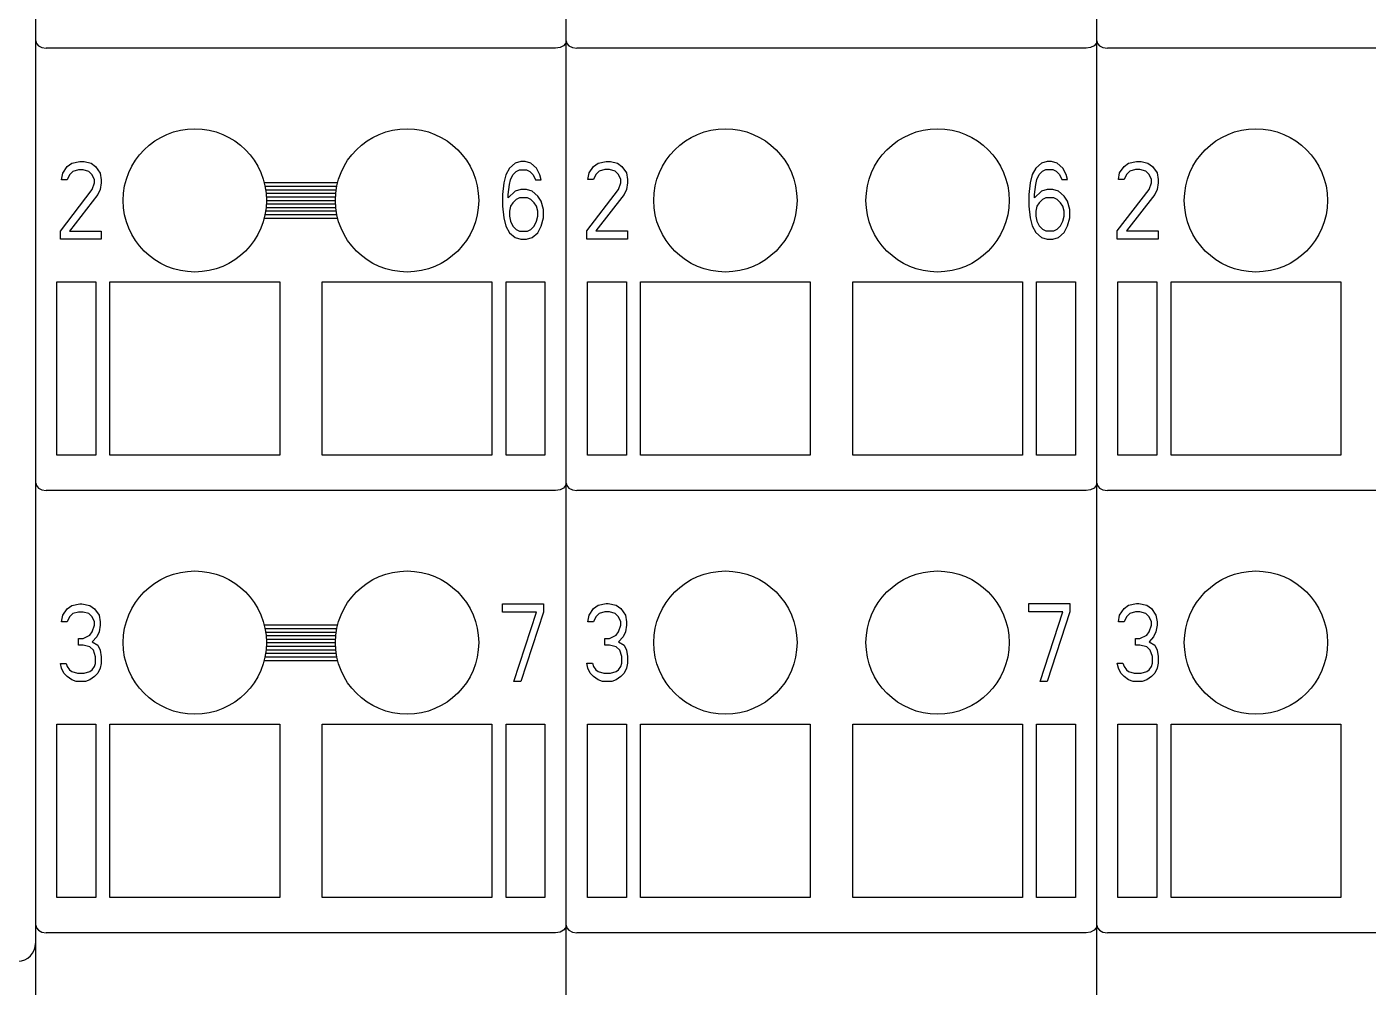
# Model space of a CAD drawing. Extents: x 10 to 622, y -523 to 292.
# Drawn here: x 264.04 to 271.72, y 93.86 to 99.36 of the extents above; entities that cross this region are included whole.
import ezdxf

# ---------------------------------------------------------------- set-up
doc = ezdxf.new("R2010")
doc.units = 0
doc.header["$LTSCALE"] = 5
doc.header["$MEASUREMENT"] = 0
doc.layers.get('0').update_dxf_attribs({"linetype": 'CONTINUOUS'})

msp = doc.modelspace()

# ---------------------------------------------------------------- linework, layer by layer
at = {"color": 7, "linetype": 'Continuous'}
for p, q in [((264.0936, 91.5843), (264.0936, 118.1094)), ((267.1308, 91.5843), (267.1308, 118.1094)), ((267.1308, 91.5843), (267.1308, 118.1094)), ((270.168, 91.5843), (270.168, 118.1094)), ((270.168, 91.5843), (270.168, 118.1094)), ((264.0936, 99.2806), (264.0974, 99.2658)), ((264.0974, 99.2658), (264.1091, 99.2522)), ((264.1091, 99.2522), (264.1286, 99.2421)), ((264.1286, 99.2421), (264.1543, 99.2381)), ((267.07, 99.2381), (264.1543, 99.2381)), ((267.0958, 99.2421), (267.07, 99.2381)), ((267.1153, 99.2522), (267.0958, 99.2421)), ((267.127, 99.2658), (267.1153, 99.2522)), ((267.1308, 99.2806), (267.127, 99.2658)), ((267.1308, 99.2806), (267.1346, 99.2658)), ((267.1346, 99.2658), (267.1463, 99.2522)), ((267.1463, 99.2522), (267.1658, 99.2421)), ((267.1658, 99.2421), (267.1915, 99.2381)), ((270.1073, 99.2381), (267.1915, 99.2381)), ((270.133, 99.2421), (270.1073, 99.2381)), ((270.1525, 99.2522), (270.133, 99.2421)), ((270.1642, 99.2658), (270.1525, 99.2522)), ((270.168, 99.2806), (270.1642, 99.2658)), ((270.168, 99.2806), (270.1718, 99.2658)), ((270.1718, 99.2658), (270.1835, 99.2522)), ((270.1835, 99.2522), (270.203, 99.2421)), ((270.203, 99.2421), (270.2288, 99.2381)), ((273.1445, 99.2381), (270.2288, 99.2381)), ((264.2418, 98.4859), (264.2483, 98.5238)), ((264.2483, 98.5238), (264.2743, 98.5617)), ((264.2743, 98.5617), (264.3003, 98.5807)), ((264.3068, 98.5333), (264.2873, 98.5143)), ((264.3003, 98.5807), (264.3457, 98.5901)), ((264.3392, 98.5428), (264.3068, 98.5333)), ((264.3652, 98.5428), (264.3392, 98.5428)), ((264.3457, 98.5901), (264.3717, 98.5901)), ((264.3977, 98.5333), (264.3652, 98.5428)), ((264.3717, 98.5901), (264.4107, 98.5807)), ((264.4172, 98.5143), (264.3977, 98.5333)), ((264.4107, 98.5807), (264.4367, 98.5617)), ((264.4367, 98.5617), (264.4627, 98.5238)), ((264.4627, 98.5238), (264.4692, 98.4859)), ((266.8053, 98.5522), (266.7858, 98.5143)), ((266.8378, 98.5807), (266.8053, 98.5522)), ((266.8248, 98.5143), (266.8443, 98.5333)), ((266.8703, 98.5901), (266.8378, 98.5807)), ((266.8443, 98.5333), (266.8638, 98.5428)), ((266.8638, 98.5428), (266.9027, 98.5428)), ((266.8962, 98.5901), (266.8703, 98.5901)), ((266.9287, 98.5807), (266.8962, 98.5901)), ((266.9027, 98.5428), (266.9222, 98.5333)), ((266.9222, 98.5333), (266.9417, 98.5143)), ((266.9612, 98.5522), (266.9287, 98.5807)), ((266.9807, 98.5143), (266.9612, 98.5522)), ((267.2549, 98.4863), (267.2614, 98.5242)), ((267.2614, 98.5242), (267.2874, 98.5621)), ((267.2874, 98.5621), (267.3133, 98.5811)), ((267.3198, 98.5337), (267.3003, 98.5148)), ((267.3133, 98.5811), (267.3588, 98.5906)), ((267.3523, 98.5432), (267.3198, 98.5337)), ((267.3783, 98.5432), (267.3523, 98.5432)), ((267.3588, 98.5906), (267.3848, 98.5906)), ((267.4108, 98.5337), (267.3783, 98.5432)), ((267.3848, 98.5906), (267.4238, 98.5811)), ((267.4303, 98.5148), (267.4108, 98.5337)), ((267.4238, 98.5811), (267.4498, 98.5621)), ((267.4498, 98.5621), (267.4757, 98.5242)), ((267.4757, 98.5242), (267.4822, 98.4863)), ((269.8184, 98.5527), (269.7989, 98.5148)), ((269.8509, 98.5811), (269.8184, 98.5527)), ((269.8379, 98.5148), (269.8574, 98.5337)), ((269.8833, 98.5906), (269.8509, 98.5811)), ((269.8574, 98.5337), (269.8768, 98.5432)), ((269.8768, 98.5432), (269.9158, 98.5432)), ((269.9093, 98.5906), (269.8833, 98.5906)), ((269.9418, 98.5811), (269.9093, 98.5906)), ((269.9158, 98.5432), (269.9353, 98.5337)), ((269.9353, 98.5337), (269.9548, 98.5148)), ((269.9743, 98.5527), (269.9418, 98.5811)), ((269.9938, 98.5148), (269.9743, 98.5527)), ((270.2921, 98.4863), (270.2986, 98.5242)), ((270.2986, 98.5242), (270.3246, 98.5621)), ((270.3246, 98.5621), (270.3506, 98.5811)), ((270.3571, 98.5337), (270.3376, 98.5148)), ((270.3506, 98.5811), (270.396, 98.5906)), ((270.3895, 98.5432), (270.3571, 98.5337)), ((270.4155, 98.5432), (270.3895, 98.5432)), ((270.396, 98.5906), (270.422, 98.5906)), ((270.448, 98.5337), (270.4155, 98.5432)), ((270.422, 98.5906), (270.461, 98.5811)), ((270.4675, 98.5148), (270.448, 98.5337)), ((270.461, 98.5811), (270.487, 98.5621)), ((270.487, 98.5621), (270.513, 98.5242)), ((270.513, 98.5242), (270.5195, 98.4863)), ((264.2743, 98.4859), (264.2418, 98.4859)), ((264.2873, 98.5143), (264.2743, 98.4859)), ((264.4302, 98.4859), (264.4172, 98.5143)), ((264.4172, 98.429), (264.4302, 98.4669)), ((264.4302, 98.4669), (264.4302, 98.4859)), ((264.4692, 98.4669), (264.4627, 98.429)), ((264.4692, 98.4859), (264.4692, 98.4669)), ((265.402, 98.4688), (265.8223, 98.4688)), ((265.4067, 98.4485), (265.8177, 98.4485)), ((266.7728, 98.4669), (266.7663, 98.4006)), ((266.7858, 98.5143), (266.7728, 98.4669)), ((266.7988, 98.4006), (266.8053, 98.4575)), ((266.8053, 98.4575), (266.8118, 98.4859)), ((266.8118, 98.4859), (266.8248, 98.5143)), ((266.9417, 98.5143), (266.9547, 98.4859)), ((266.9547, 98.4859), (266.9872, 98.4859)), ((266.9872, 98.4859), (266.9807, 98.5143)), ((267.2874, 98.4863), (267.2549, 98.4863)), ((267.3003, 98.5148), (267.2874, 98.4863)), ((267.4433, 98.4863), (267.4303, 98.5148)), ((267.4303, 98.4295), (267.4433, 98.4674)), ((267.4433, 98.4674), (267.4433, 98.4863)), ((267.4822, 98.4674), (267.4757, 98.4295)), ((267.4822, 98.4863), (267.4822, 98.4674)), ((269.7859, 98.4674), (269.7794, 98.401)), ((269.7989, 98.5148), (269.7859, 98.4674)), ((269.8119, 98.401), (269.8184, 98.4579)), ((269.8184, 98.4579), (269.8249, 98.4863)), ((269.8249, 98.4863), (269.8379, 98.5148)), ((269.9548, 98.5148), (269.9678, 98.4863)), ((269.9678, 98.4863), (270.0003, 98.4863)), ((270.0003, 98.4863), (269.9938, 98.5148)), ((270.3246, 98.4863), (270.2921, 98.4863)), ((270.3376, 98.5148), (270.3246, 98.4863)), ((270.4805, 98.4863), (270.4675, 98.5148)), ((270.4675, 98.4295), (270.4805, 98.4674)), ((270.4805, 98.4674), (270.4805, 98.4863)), ((270.5195, 98.4674), (270.513, 98.4295)), ((270.5195, 98.4863), (270.5195, 98.4674)), ((264.2353, 98.1921), (264.4172, 98.429)), ((264.4497, 98.4006), (264.2873, 98.1921)), ((264.4627, 98.429), (264.4497, 98.4006)), ((265.4102, 98.4283), (265.8141, 98.4283)), ((265.4127, 98.408), (265.8116, 98.408)), ((265.4142, 98.3878), (265.8101, 98.3878)), ((265.4148, 98.3675), (265.8096, 98.3675)), ((266.7663, 98.4006), (266.7663, 98.3342)), ((266.8378, 98.4195), (266.7988, 98.3816)), ((266.7988, 98.3816), (266.7988, 98.4006)), ((266.8443, 98.3722), (266.8248, 98.3532)), ((266.8703, 98.429), (266.8378, 98.4195)), ((266.8638, 98.3816), (266.8443, 98.3722)), ((266.9092, 98.3816), (266.8638, 98.3816)), ((266.9027, 98.429), (266.8703, 98.429)), ((266.9352, 98.4195), (266.9027, 98.429)), ((266.9287, 98.3722), (266.9092, 98.3816)), ((266.9482, 98.3532), (266.9287, 98.3722)), ((266.9677, 98.3911), (266.9352, 98.4195)), ((266.9872, 98.3627), (266.9677, 98.3911)), ((267.1295, 98.3775), (267.1295, 97.8005)), ((267.2484, 98.1925), (267.4303, 98.4295)), ((267.4628, 98.401), (267.3003, 98.1925)), ((267.4757, 98.4295), (267.4628, 98.401)), ((269.7794, 98.401), (269.7794, 98.3347)), ((269.8509, 98.42), (269.8119, 98.3821)), ((269.8119, 98.3821), (269.8119, 98.401)), ((269.8574, 98.3726), (269.8379, 98.3536)), ((269.8833, 98.4295), (269.8509, 98.42)), ((269.8768, 98.3821), (269.8574, 98.3726)), ((269.9223, 98.3821), (269.8768, 98.3821)), ((269.9158, 98.4295), (269.8833, 98.4295)), ((269.9483, 98.42), (269.9158, 98.4295)), ((269.9418, 98.3726), (269.9223, 98.3821)), ((269.9613, 98.3536), (269.9418, 98.3726)), ((269.9808, 98.3915), (269.9483, 98.42)), ((270.0003, 98.3631), (269.9808, 98.3915)), ((270.1667, 98.3775), (270.1667, 97.8005)), ((270.2856, 98.1925), (270.4675, 98.4295)), ((270.5, 98.401), (270.3376, 98.1925)), ((270.513, 98.4295), (270.5, 98.401)), ((265.4102, 98.3068), (265.8141, 98.3068)), ((265.4128, 98.327), (265.8116, 98.327)), ((265.4143, 98.3473), (265.8101, 98.3473)), ((266.7663, 98.3342), (266.7728, 98.2679)), ((266.8118, 98.3342), (266.8053, 98.3058)), ((266.8053, 98.3058), (266.8053, 98.2774)), ((266.8248, 98.3532), (266.8118, 98.3342)), ((266.9612, 98.3342), (266.9482, 98.3532)), ((266.9677, 98.3058), (266.9612, 98.3342)), ((266.9677, 98.2774), (266.9677, 98.3058)), ((267.0002, 98.3153), (266.9872, 98.3627)), ((267.0002, 98.2679), (267.0002, 98.3153)), ((269.7794, 98.3347), (269.7859, 98.2683)), ((269.8249, 98.3347), (269.8184, 98.3062)), ((269.8184, 98.3062), (269.8184, 98.2778)), ((269.8379, 98.3536), (269.8249, 98.3347)), ((269.9743, 98.3347), (269.9613, 98.3536)), ((269.9808, 98.3062), (269.9743, 98.3347)), ((269.9808, 98.2778), (269.9808, 98.3062)), ((270.0133, 98.3157), (270.0003, 98.3631)), ((270.0133, 98.2683), (270.0133, 98.3157)), ((265.4021, 98.2663), (265.8223, 98.2663)), ((265.4067, 98.2865), (265.8177, 98.2865)), ((266.7728, 98.2679), (266.7858, 98.2205)), ((266.7858, 98.2205), (266.8053, 98.1826)), ((266.8053, 98.2774), (266.8118, 98.2489)), ((266.8118, 98.2489), (266.8248, 98.2205)), ((266.8248, 98.2205), (266.8443, 98.2016)), ((266.9287, 98.2016), (266.9482, 98.2205)), ((266.9482, 98.2205), (266.9612, 98.2489)), ((266.9612, 98.2489), (266.9677, 98.2774)), ((266.9677, 98.1826), (266.9872, 98.2205)), ((266.9872, 98.2205), (267.0002, 98.2679)), ((269.7859, 98.2683), (269.7989, 98.2209)), ((269.7989, 98.2209), (269.8184, 98.183)), ((269.8184, 98.2778), (269.8249, 98.2494)), ((269.8249, 98.2494), (269.8379, 98.2209)), ((269.8379, 98.2209), (269.8574, 98.202)), ((269.9418, 98.202), (269.9613, 98.2209)), ((269.9613, 98.2209), (269.9743, 98.2494)), ((269.9743, 98.2494), (269.9808, 98.2778)), ((269.9808, 98.183), (270.0003, 98.2209)), ((270.0003, 98.2209), (270.0133, 98.2683)), ((264.2353, 98.1447), (264.2353, 98.1921)), ((264.4692, 98.1447), (264.2353, 98.1447)), ((264.2873, 98.1921), (264.4692, 98.1921)), ((264.4692, 98.1921), (264.4692, 98.1447)), ((266.8053, 98.1826), (266.8378, 98.1542)), ((266.8378, 98.1542), (266.8703, 98.1447)), ((266.8443, 98.2016), (266.8638, 98.1921)), ((266.8638, 98.1921), (266.9092, 98.1921)), ((266.8703, 98.1447), (266.9027, 98.1447)), ((266.9027, 98.1447), (266.9352, 98.1542)), ((266.9092, 98.1921), (266.9287, 98.2016)), ((266.9352, 98.1542), (266.9677, 98.1826)), ((267.2484, 98.1451), (267.2484, 98.1925)), ((267.4822, 98.1451), (267.2484, 98.1451)), ((267.3003, 98.1925), (267.4822, 98.1925)), ((267.4822, 98.1925), (267.4822, 98.1451)), ((269.8184, 98.183), (269.8509, 98.1546)), ((269.8509, 98.1546), (269.8833, 98.1451)), ((269.8574, 98.202), (269.8768, 98.1925)), ((269.8768, 98.1925), (269.9223, 98.1925)), ((269.8833, 98.1451), (269.9158, 98.1451)), ((269.9158, 98.1451), (269.9483, 98.1546)), ((269.9223, 98.1925), (269.9418, 98.202)), ((269.9483, 98.1546), (269.9808, 98.183)), ((270.2856, 98.1451), (270.2856, 98.1925)), ((270.5195, 98.1451), (270.2856, 98.1451)), ((270.3376, 98.1925), (270.5195, 98.1925)), ((270.5195, 98.1925), (270.5195, 98.1451)), ((264.215, 96.9095), (264.215, 97.9017)), ((264.215, 97.9017), (264.4378, 97.9017)), ((264.4378, 97.9017), (264.4378, 96.9095)), ((264.5188, 96.9095), (264.5188, 97.9017)), ((264.5188, 97.9017), (265.4907, 97.9017)), ((265.4907, 97.9017), (265.4907, 96.9095)), ((265.7337, 96.9095), (265.7337, 97.9017)), ((265.7337, 97.9017), (266.7056, 97.9017)), ((266.7056, 97.9017), (266.7056, 96.9095)), ((266.7866, 96.9095), (266.7866, 97.9017)), ((266.7866, 97.9017), (267.0093, 97.9017)), ((267.0093, 97.9017), (267.0093, 96.9095)), ((267.2523, 96.9095), (267.2523, 97.9017)), ((267.2523, 97.9017), (267.475, 97.9017)), ((267.475, 97.9017), (267.475, 96.9095)), ((267.556, 96.9095), (267.556, 97.9017)), ((267.556, 97.9017), (268.5279, 97.9017)), ((268.5279, 97.9017), (268.5279, 96.9095)), ((268.7709, 96.9095), (268.7709, 97.9017)), ((268.7709, 97.9017), (269.7428, 97.9017)), ((269.7428, 97.9017), (269.7428, 96.9095)), ((269.8238, 96.9095), (269.8238, 97.9017)), ((269.8238, 97.9017), (270.0465, 97.9017)), ((270.0465, 97.9017), (270.0465, 96.9095)), ((270.2895, 96.9095), (270.2895, 97.9017)), ((270.2895, 97.9017), (270.5122, 97.9017)), ((270.5122, 97.9017), (270.5122, 96.9095)), ((270.5932, 96.9095), (270.5932, 97.9017)), ((270.5932, 97.9017), (271.5651, 97.9017)), ((271.5651, 97.9017), (271.5651, 96.9095)), ((264.4378, 96.9095), (264.215, 96.9095)), ((265.4907, 96.9095), (264.5188, 96.9095)), ((266.7056, 96.9095), (265.7337, 96.9095)), ((267.0093, 96.9095), (266.7866, 96.9095)), ((267.475, 96.9095), (267.2523, 96.9095)), ((268.5279, 96.9095), (267.556, 96.9095)), ((269.7428, 96.9095), (268.7709, 96.9095)), ((270.0465, 96.9095), (269.8238, 96.9095)), ((270.5122, 96.9095), (270.2895, 96.9095)), ((271.5651, 96.9095), (270.5932, 96.9095)), ((264.0936, 96.7496), (264.0974, 96.7348)), ((264.0974, 96.7348), (264.1091, 96.7212)), ((264.1091, 96.7212), (264.1286, 96.7111)), ((264.1286, 96.7111), (264.1543, 96.7071)), ((267.07, 96.7071), (264.1543, 96.7071)), ((267.0958, 96.7111), (267.07, 96.7071)), ((267.1153, 96.7212), (267.0958, 96.7111)), ((267.127, 96.7348), (267.1153, 96.7212)), ((267.1308, 96.7496), (267.127, 96.7348)), ((267.1308, 96.7496), (267.1346, 96.7348)), ((267.1346, 96.7348), (267.1463, 96.7212)), ((267.1463, 96.7212), (267.1658, 96.7111)), ((267.1658, 96.7111), (267.1915, 96.7071)), ((270.1073, 96.7071), (267.1915, 96.7071)), ((270.133, 96.7111), (270.1073, 96.7071)), ((270.1525, 96.7212), (270.133, 96.7111)), ((270.1642, 96.7348), (270.1525, 96.7212)), ((270.168, 96.7496), (270.1642, 96.7348)), ((270.168, 96.7496), (270.1718, 96.7348)), ((270.1718, 96.7348), (270.1835, 96.7212)), ((270.1835, 96.7212), (270.203, 96.7111)), ((270.203, 96.7111), (270.2288, 96.7071)), ((273.1445, 96.7071), (270.2288, 96.7071)), ((264.2418, 95.9549), (264.2483, 95.9928)), ((264.2483, 95.9928), (264.2743, 96.0307)), ((264.2743, 96.0307), (264.3003, 96.0496)), ((264.3068, 96.0023), (264.2873, 95.9833)), ((264.3003, 96.0496), (264.3457, 96.0591)), ((264.3392, 96.0117), (264.3068, 96.0023)), ((264.3652, 96.0117), (264.3392, 96.0117)), ((264.3457, 96.0591), (264.3587, 96.0591)), ((264.3587, 96.0591), (264.4042, 96.0496)), ((264.3977, 96.0023), (264.3652, 96.0117)), ((264.4172, 95.9833), (264.3977, 96.0023)), ((264.4042, 96.0496), (264.4302, 96.0307)), ((264.4302, 96.0307), (264.4562, 95.9928)), ((264.4562, 95.9928), (264.4627, 95.9549)), ((266.7663, 96.0117), (266.7663, 96.0591)), ((266.7663, 96.0591), (267.0002, 96.0591)), ((266.9612, 96.0117), (266.7663, 96.0117)), ((266.8313, 95.6137), (266.9612, 96.0117)), ((267.0002, 96.0117), (266.8703, 95.6137)), ((267.0002, 96.0591), (267.0002, 96.0117)), ((267.2549, 95.9553), (267.2614, 95.9932)), ((267.2614, 95.9932), (267.2874, 96.0311)), ((267.2874, 96.0311), (267.3133, 96.0501)), ((267.3198, 96.0027), (267.3003, 95.9837)), ((267.3133, 96.0501), (267.3588, 96.0596)), ((267.3523, 96.0122), (267.3198, 96.0027)), ((267.3783, 96.0122), (267.3523, 96.0122)), ((267.3588, 96.0596), (267.3718, 96.0596)), ((267.3718, 96.0596), (267.4173, 96.0501)), ((267.4108, 96.0027), (267.3783, 96.0122)), ((267.4303, 95.9837), (267.4108, 96.0027)), ((267.4173, 96.0501), (267.4433, 96.0311)), ((267.4433, 96.0311), (267.4693, 95.9932)), ((267.4693, 95.9932), (267.4757, 95.9553)), ((269.7794, 96.0122), (269.7794, 96.0596)), ((269.7794, 96.0596), (270.0133, 96.0596)), ((269.9743, 96.0122), (269.7794, 96.0122)), ((269.8444, 95.6141), (269.9743, 96.0122)), ((270.0133, 96.0122), (269.8833, 95.6141)), ((270.0133, 96.0596), (270.0133, 96.0122)), ((270.2921, 95.9553), (270.2986, 95.9932)), ((270.2986, 95.9932), (270.3246, 96.0311)), ((270.3246, 96.0311), (270.3506, 96.0501)), ((270.3571, 96.0027), (270.3376, 95.9837)), ((270.3506, 96.0501), (270.396, 96.0596)), ((270.3895, 96.0122), (270.3571, 96.0027)), ((270.4155, 96.0122), (270.3895, 96.0122)), ((270.396, 96.0596), (270.409, 96.0596)), ((270.409, 96.0596), (270.4545, 96.0501)), ((270.448, 96.0027), (270.4155, 96.0122)), ((270.4675, 95.9837), (270.448, 96.0027)), ((270.4545, 96.0501), (270.4805, 96.0311)), ((270.4805, 96.0311), (270.5065, 95.9932)), ((270.5065, 95.9932), (270.513, 95.9553)), ((264.2743, 95.9549), (264.2418, 95.9549)), ((264.2873, 95.9833), (264.2743, 95.9549)), ((264.4302, 95.9549), (264.4172, 95.9833)), ((264.4172, 95.898), (264.4302, 95.9359)), ((264.4302, 95.9359), (264.4302, 95.9549)), ((264.4627, 95.9359), (264.4562, 95.898)), ((264.4627, 95.9549), (264.4627, 95.9359)), ((265.4021, 95.9376), (265.8223, 95.9376)), ((265.4067, 95.9174), (265.8177, 95.9174)), ((267.2874, 95.9553), (267.2549, 95.9553)), ((267.3003, 95.9837), (267.2874, 95.9553)), ((267.4433, 95.9553), (267.4303, 95.9837)), ((267.4303, 95.8984), (267.4433, 95.9363)), ((267.4433, 95.9363), (267.4433, 95.9553)), ((267.4757, 95.9363), (267.4693, 95.8984)), ((267.4757, 95.9553), (267.4757, 95.9363)), ((270.3246, 95.9553), (270.2921, 95.9553)), ((270.3376, 95.9837), (270.3246, 95.9553)), ((270.4805, 95.9553), (270.4675, 95.9837)), ((270.4675, 95.8984), (270.4805, 95.9363)), ((270.4805, 95.9363), (270.4805, 95.9553)), ((270.513, 95.9363), (270.5065, 95.8984)), ((270.513, 95.9553), (270.513, 95.9363)), ((264.3392, 95.8222), (264.3392, 95.8601)), ((264.3392, 95.8601), (264.3652, 95.8601)), ((264.3652, 95.8601), (264.4042, 95.879)), ((264.4042, 95.879), (264.4172, 95.898)), ((264.4432, 95.8696), (264.4172, 95.8411)), ((264.4172, 95.8411), (264.4497, 95.8222)), ((264.4562, 95.898), (264.4432, 95.8696)), ((265.4102, 95.8971), (265.8141, 95.8971)), ((265.4127, 95.8769), (265.8116, 95.8769)), ((265.4143, 95.8566), (265.8101, 95.8566)), ((265.4148, 95.8364), (265.8096, 95.8364)), ((267.3523, 95.8226), (267.3523, 95.8605)), ((267.3523, 95.8605), (267.3783, 95.8605)), ((267.3783, 95.8605), (267.4173, 95.8795)), ((267.4173, 95.8795), (267.4303, 95.8984)), ((267.4563, 95.87), (267.4303, 95.8416)), ((267.4303, 95.8416), (267.4628, 95.8226)), ((267.4693, 95.8984), (267.4563, 95.87)), ((270.3895, 95.8226), (270.3895, 95.8605)), ((270.3895, 95.8605), (270.4155, 95.8605)), ((270.4155, 95.8605), (270.4545, 95.8795)), ((270.4545, 95.8795), (270.4675, 95.8984)), ((270.4935, 95.87), (270.4675, 95.8416)), ((270.4675, 95.8416), (270.5, 95.8226)), ((270.5065, 95.8984), (270.4935, 95.87)), ((264.3652, 95.8222), (264.3392, 95.8222)), ((264.4042, 95.8127), (264.3652, 95.8222)), ((264.4237, 95.7937), (264.4042, 95.8127)), ((264.4367, 95.7558), (264.4237, 95.7937)), ((264.4367, 95.7179), (264.4367, 95.7558)), ((264.4497, 95.8222), (264.4627, 95.7937)), ((264.4627, 95.7937), (264.4692, 95.7558)), ((264.4692, 95.7558), (264.4692, 95.7179)), ((265.4067, 95.7554), (265.8177, 95.7554)), ((265.4102, 95.7756), (265.8141, 95.7756)), ((265.4127, 95.7959), (265.8116, 95.7959)), ((265.4143, 95.8161), (265.8101, 95.8161)), ((267.3783, 95.8226), (267.3523, 95.8226)), ((267.4173, 95.8131), (267.3783, 95.8226)), ((267.4368, 95.7942), (267.4173, 95.8131)), ((267.4498, 95.7563), (267.4368, 95.7942)), ((267.4498, 95.7184), (267.4498, 95.7563)), ((267.4628, 95.8226), (267.4757, 95.7942)), ((267.4757, 95.7942), (267.4822, 95.7563)), ((267.4822, 95.7563), (267.4822, 95.7184)), ((270.4155, 95.8226), (270.3895, 95.8226)), ((270.4545, 95.8131), (270.4155, 95.8226)), ((270.474, 95.7942), (270.4545, 95.8131)), ((270.487, 95.7563), (270.474, 95.7942)), ((270.487, 95.7184), (270.487, 95.7563)), ((270.5, 95.8226), (270.513, 95.7942)), ((270.513, 95.7942), (270.5195, 95.7563)), ((270.5195, 95.7563), (270.5195, 95.7184)), ((264.2418, 95.6895), (264.2353, 95.7179)), ((264.2353, 95.7179), (264.2678, 95.7179)), ((264.2548, 95.6611), (264.2418, 95.6895)), ((264.2678, 95.7179), (264.2743, 95.699)), ((264.2743, 95.699), (264.2873, 95.68)), ((264.2873, 95.68), (264.3003, 95.6705)), ((264.4042, 95.6705), (264.4172, 95.68)), ((264.4172, 95.68), (264.4302, 95.699)), ((264.4302, 95.699), (264.4367, 95.7179)), ((264.4627, 95.6895), (264.4497, 95.6611)), ((264.4692, 95.7179), (264.4627, 95.6895)), ((265.4021, 95.7351), (265.8223, 95.7351)), ((267.2549, 95.6899), (267.2484, 95.7184)), ((267.2484, 95.7184), (267.2809, 95.7184)), ((267.2679, 95.6615), (267.2549, 95.6899)), ((267.2809, 95.7184), (267.2874, 95.6994)), ((267.2874, 95.6994), (267.3003, 95.6804)), ((267.3003, 95.6804), (267.3133, 95.671)), ((267.4173, 95.671), (267.4303, 95.6804)), ((267.4303, 95.6804), (267.4433, 95.6994)), ((267.4433, 95.6994), (267.4498, 95.7184)), ((267.4757, 95.6899), (267.4628, 95.6615)), ((267.4822, 95.7184), (267.4757, 95.6899)), ((270.2921, 95.6899), (270.2856, 95.7184)), ((270.2856, 95.7184), (270.3181, 95.7184)), ((270.3051, 95.6615), (270.2921, 95.6899)), ((270.3181, 95.7184), (270.3246, 95.6994)), ((270.3246, 95.6994), (270.3376, 95.6804)), ((270.3376, 95.6804), (270.3506, 95.671)), ((270.4545, 95.671), (270.4675, 95.6804)), ((270.4675, 95.6804), (270.4805, 95.6994)), ((270.4805, 95.6994), (270.487, 95.7184)), ((270.513, 95.6899), (270.5, 95.6615)), ((270.5195, 95.7184), (270.513, 95.6899)), ((264.2743, 95.6421), (264.2548, 95.6611)), ((264.3003, 95.6231), (264.2743, 95.6421)), ((264.3003, 95.6705), (264.3327, 95.6611)), ((264.3262, 95.6137), (264.3003, 95.6231)), ((264.3782, 95.6137), (264.3262, 95.6137)), ((264.3327, 95.6611), (264.3717, 95.6611)), ((264.3717, 95.6611), (264.4042, 95.6705)), ((264.4042, 95.6231), (264.3782, 95.6137)), ((264.4302, 95.6421), (264.4042, 95.6231)), ((264.4497, 95.6611), (264.4302, 95.6421)), ((266.8703, 95.6137), (266.8313, 95.6137)), ((267.2874, 95.6425), (267.2679, 95.6615)), ((267.3133, 95.6236), (267.2874, 95.6425)), ((267.3133, 95.671), (267.3458, 95.6615)), ((267.3393, 95.6141), (267.3133, 95.6236)), ((267.3913, 95.6141), (267.3393, 95.6141)), ((267.3458, 95.6615), (267.3848, 95.6615)), ((267.3848, 95.6615), (267.4173, 95.671)), ((267.4173, 95.6236), (267.3913, 95.6141)), ((267.4433, 95.6425), (267.4173, 95.6236)), ((267.4628, 95.6615), (267.4433, 95.6425)), ((269.8833, 95.6141), (269.8444, 95.6141)), ((270.3246, 95.6425), (270.3051, 95.6615)), ((270.3506, 95.6236), (270.3246, 95.6425)), ((270.3506, 95.671), (270.383, 95.6615)), ((270.3765, 95.6141), (270.3506, 95.6236)), ((270.4285, 95.6141), (270.3765, 95.6141)), ((270.383, 95.6615), (270.422, 95.6615)), ((270.422, 95.6615), (270.4545, 95.671)), ((270.4545, 95.6236), (270.4285, 95.6141)), ((270.4805, 95.6425), (270.4545, 95.6236)), ((270.5, 95.6615), (270.4805, 95.6425)), ((264.215, 94.3785), (264.215, 95.3707)), ((264.215, 95.3707), (264.4378, 95.3707)), ((264.4378, 95.3707), (264.4378, 94.3785)), ((264.5188, 94.3785), (264.5188, 95.3707)), ((264.5188, 95.3707), (265.4907, 95.3707)), ((265.4907, 95.3707), (265.4907, 94.3785)), ((265.7337, 94.3785), (265.7337, 95.3707)), ((265.7337, 95.3707), (266.7056, 95.3707)), ((266.7056, 95.3707), (266.7056, 94.3785)), ((266.7866, 94.3785), (266.7866, 95.3707)), ((266.7866, 95.3707), (267.0093, 95.3707)), ((267.0093, 95.3707), (267.0093, 94.3785)), ((267.2523, 94.3785), (267.2523, 95.3707)), ((267.2523, 95.3707), (267.475, 95.3707)), ((267.475, 95.3707), (267.475, 94.3785)), ((267.556, 94.3785), (267.556, 95.3707)), ((267.556, 95.3707), (268.5279, 95.3707)), ((268.5279, 95.3707), (268.5279, 94.3785)), ((268.7709, 94.3785), (268.7709, 95.3707)), ((268.7709, 95.3707), (269.7428, 95.3707)), ((269.7428, 95.3707), (269.7428, 94.3785)), ((269.8238, 94.3785), (269.8238, 95.3707)), ((269.8238, 95.3707), (270.0465, 95.3707)), ((270.0465, 95.3707), (270.0465, 94.3785)), ((270.2895, 94.3785), (270.2895, 95.3707)), ((270.2895, 95.3707), (270.5122, 95.3707)), ((270.5122, 95.3707), (270.5122, 94.3785)), ((270.5932, 94.3785), (270.5932, 95.3707)), ((270.5932, 95.3707), (271.5651, 95.3707)), ((271.5651, 95.3707), (271.5651, 94.3785)), ((264.4378, 94.3785), (264.215, 94.3785)), ((265.4907, 94.3785), (264.5188, 94.3785)), ((266.7056, 94.3785), (265.7337, 94.3785)), ((267.0093, 94.3785), (266.7866, 94.3785)), ((267.475, 94.3785), (267.2523, 94.3785)), ((268.5279, 94.3785), (267.556, 94.3785)), ((269.7428, 94.3785), (268.7709, 94.3785)), ((270.0465, 94.3785), (269.8238, 94.3785)), ((270.5122, 94.3785), (270.2895, 94.3785)), ((271.5651, 94.3785), (270.5932, 94.3785)), ((264.0936, 94.2186), (264.0974, 94.2038)), ((264.0974, 94.2038), (264.1091, 94.1902)), ((264.1091, 94.1902), (264.1286, 94.1801)), ((264.1286, 94.1801), (264.1543, 94.176)), ((267.07, 94.176), (264.1543, 94.176)), ((267.0958, 94.1801), (267.07, 94.176)), ((267.1153, 94.1902), (267.0958, 94.1801)), ((267.127, 94.2038), (267.1153, 94.1902)), ((267.1308, 94.2186), (267.127, 94.2038)), ((267.1308, 94.2186), (267.1346, 94.2038)), ((267.1346, 94.2038), (267.1463, 94.1902)), ((267.1463, 94.1902), (267.1658, 94.1801)), ((267.1658, 94.1801), (267.1915, 94.176)), ((270.1073, 94.176), (267.1915, 94.176)), ((270.133, 94.1801), (270.1073, 94.176)), ((270.1525, 94.1902), (270.133, 94.1801)), ((270.1642, 94.2038), (270.1525, 94.1902)), ((270.168, 94.2186), (270.1642, 94.2038)), ((270.168, 94.2186), (270.1718, 94.2038)), ((270.1718, 94.2038), (270.1835, 94.1902)), ((270.1835, 94.1902), (270.203, 94.1801)), ((270.203, 94.1801), (270.2288, 94.176)), ((273.1445, 94.176), (270.2288, 94.176))]:
    msp.add_line(p, q, dxfattribs=at)
for centre in [(265.0047, 98.3674), (266.2196, 98.3674), (268.042, 98.3674), (269.2568, 98.3674), (271.0792, 98.3674), (265.0047, 95.8364), (266.2196, 95.8364), (268.042, 95.8364), (269.2568, 95.8364), (271.0792, 95.8364)]:
    msp.add_circle(centre, 0.41, dxfattribs=at)
msp.add_arc((263.9923, 94.1153), 0.1012, 270, 0, dxfattribs=at)

doc.saveas('drawing.dxf')
